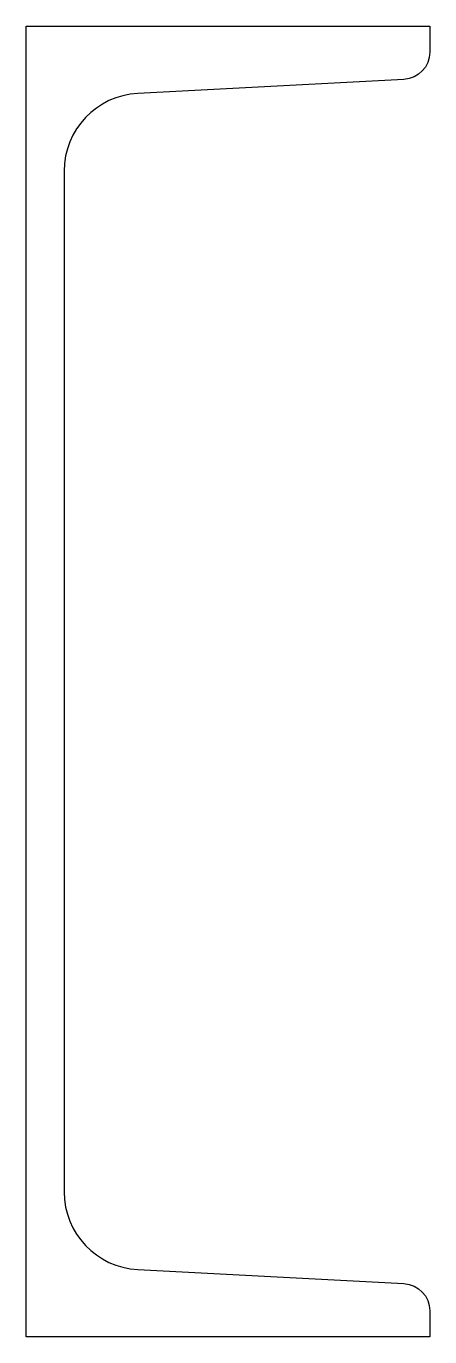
# Model space of a CAD drawing. Header units: inches. Extents: x -2 to 2, y -6.5 to 6.5.
import ezdxf

# ---------------------------------------------------------------- set-up
doc = ezdxf.new("R2010")
doc.units = ezdxf.units.IN
doc.layers.add('steel', color=7, linetype='Continuous')

msp = doc.modelspace()

# ---------------------------------------------------------------- linework, layer by layer
at = {"layer": 'steel'}
msp.add_lwpolyline([(-2, 6.5), (2, 6.5), (2, 6.242, -0.39896), (1.743, 5.972), (-0.893, 5.833, 0.39896), (-1.625, 5.063), (-1.625, -5.063, 0.39896), (-0.893, -5.833), (1.743, -5.972, -0.39896), (2, -6.242), (2, -6.5), (-2, -6.5), (-2, 6.5)], format="xyb", dxfattribs=at)

doc.saveas('drawing.dxf')
